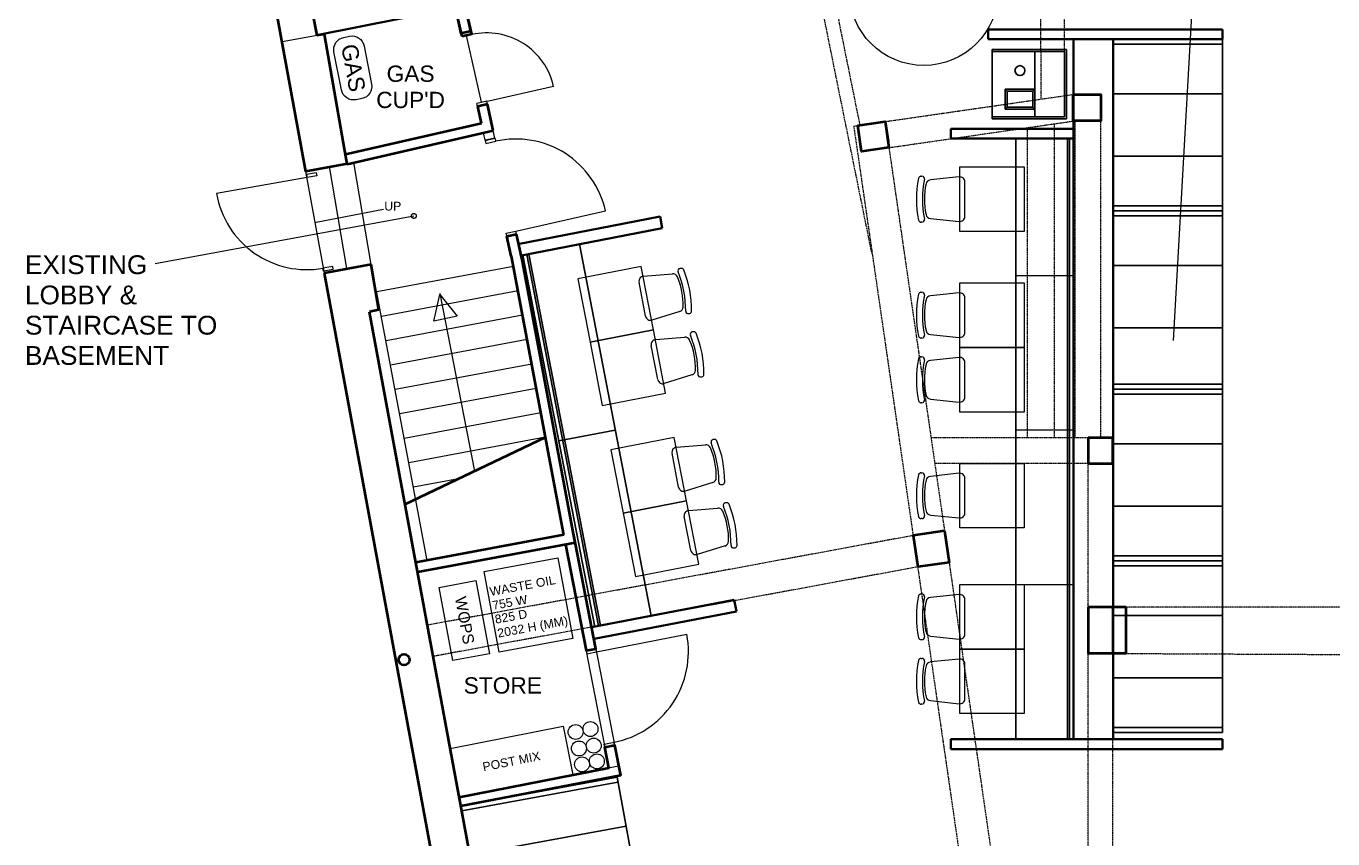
# Model space of a CAD drawing. Header units: millimetres. Extents: x -159872 to 386485, y -250577 to 158966.
# Drawn here: x 143145 to 156308, y 7088 to 15271 of the extents above; entities that cross this region are included whole.
import ezdxf

# ---------------------------------------------------------------- set-up
doc = ezdxf.new("R2010")
doc.units = ezdxf.units.MM
doc.linetypes.add('ACAD_ISO10W100', pattern=[18, 12, -3, 0, -3])
for name, color, linetype, lineweight in [('LDS-ffe-furniture-fixed', 4, 'Continuous', 25), ('LDS-ffe-furniture-loose', 5, 'Continuous', 13), ('LDS-hatch', 253, 'Continuous', 9), ('LDS-notes', 7, 'Continuous', 9), ('LDS-services-catering', 57, 'Continuous', 18), ('LDS-services-drainage', 17, 'Continuous', 18), ('LDS-services-gas', 2, 'Continuous', 18), ('LDS-services-post mix', 30, 'Continuous', 18), ('LDS-services-sanitary', 5, 'Continuous', 13), ('LDS-struct-extg-ceiling beams', 252, 'ACAD_ISO10W100', 9), ('LDS-struct-extg-doors windows', 7, 'Continuous', 9), ('LDS-struct-extg-stairs', 7, 'Continuous', 9), ('LDS-struct-extg-walls', 1, 'Continuous', 40), ('LDS-struct-new-doors windows', 5, 'Continuous', 9), ('LDS-struct-new-walls', 6, 'Continuous', 35), ('LDS-text-1-50', 7, 'Continuous', 9), ('LDS-text-room names', 3, 'Continuous', 18)]:
    doc.layers.add(name, color=color, linetype=linetype, lineweight=lineweight)
doc.styles.add('Arial', font='Arial.ttf')

# ---------------------------------------------------------------- blocks, each defined once
blk = doc.blocks.new('DOOR990R')
at = {"layer": 'LDS-struct-new-doors windows'}
for p, q in [((958, 100), (958, 1026)), ((0, 0), (0, 100)), ((0, 100), (32, 100)), ((0, 0), (32, 0)), ((32, 0), (32, 100)), ((958, 0), (958, 100)), ((990, 100), (958, 100)), ((990, 0), (990, 100)), ((990, 0), (958, 0))]:
    blk.add_line(p, q, dxfattribs=at)
blk.add_arc((957, 100), 926, 89.9381, 180, dxfattribs=at)
blk = doc.blocks.new('DOOR1010L')
at = {"layer": 'LDS-struct-new-doors windows'}
blk.add_blockref('DOOR990R', (20, 0), dxfattribs=at)
blk = doc.blocks.new('Group-230')
at = {"layer": 'LDS-services-catering', "transparency": 33554687, "flags": 128}
blk.add_lwpolyline([(86633, 46077), (87002, 46145), (87138, 45408), (86769, 45340)], close=True, dxfattribs=at)
at = {"layer": 'LDS-services-catering', "color": 7, "transparency": 33554687, "insert": (86902, 45994), "char_height": 113.5, "attachment_point": 1, "rotation": 280.3228, "line_spacing_factor": 0.966313, "style": 'Arial'}
blk.add_mtext('WOPS', dxfattribs=at)
blk = doc.blocks.new('Group-287')
at = {"layer": 'LDS-services-catering', "lineweight": 18, "flags": 128}
blk.add_lwpolyline([(87085, 46237), (87828, 46374), (87978, 45563), (87235, 45426)], close=True, dxfattribs=at)
at = {"layer": 'LDS-services-catering', "color": 7, "transparency": 33554687, "insert": (87134, 46077), "char_height": 88.26, "attachment_point": 1, "rotation": 10.4582, "line_spacing_factor": 0.965511, "style": 'Arial'}
blk.add_mtext('WASTE OIL\\P755 W\\P825 D\\P2032 H (MM)', dxfattribs=at)
blk = doc.blocks.new('Group-290')
at = {"layer": 'LDS-ffe-furniture-loose'}
for p, q in [((91485, 45362), (91495, 45362)), ((91871, 45356), (91580, 45326)), ((91926, 44956), (91926, 45306)), ((91495, 44900), (91485, 44900)), ((91580, 44937), (91871, 44906))]:
    blk.add_line(p, q, dxfattribs=at)
for centre, radius, start, end in [((92500, 45131), 1061, 168.5448, 191.4552), ((91485, 45337), 25.1, 90, 168.5448), ((91495, 45337), 25.1, 348.4312, 90), ((92500, 45131), 1001, 168.4312, 191.5688), ((92241, 45131), 722, 167.586, 192.414), ((91585, 45276), 50.2, 96.009, 167.586), ((91876, 45306), 50.2, 0, 96.009), ((91485, 44926), 25.1, 191.4552, 270), ((91495, 44926), 25.1, 270, 11.5688), ((91585, 44987), 50.2, 192.414, 263.991), ((91876, 44956), 50.2, 263.991, 0)]:
    blk.add_arc(centre, radius, start, end, dxfattribs=at)
blk = doc.blocks.new('Group-291')
at = {"layer": 'LDS-ffe-furniture-loose'}
for p, q in [((91485, 46012), (91495, 46012)), ((91871, 46006), (91580, 45976)), ((91926, 45606), (91926, 45956)), ((91495, 45550), (91485, 45550)), ((91580, 45587), (91871, 45556))]:
    blk.add_line(p, q, dxfattribs=at)
for centre, radius, start, end in [((92500, 45781), 1061, 168.5448, 191.4552), ((91485, 45987), 25.1, 90, 168.5448), ((91495, 45987), 25.1, 348.4312, 90), ((92500, 45781), 1001, 168.4312, 191.5688), ((91585, 45926), 50.2, 96.009, 167.586), ((91876, 45956), 50.2, 0, 96.009), ((92241, 45781), 722, 167.586, 192.414), ((91485, 45576), 25.1, 191.4552, 270), ((91495, 45576), 25.1, 270, 11.5688), ((91585, 45637), 50.2, 192.414, 263.991), ((91876, 45606), 50.2, 263.991, 0)]:
    blk.add_arc(centre, radius, start, end, dxfattribs=at)
blk = doc.blocks.new('Group-292')
at = {"layer": 'LDS-ffe-furniture-loose'}
for p, q in [((91485, 47232), (91495, 47232)), ((91871, 47226), (91580, 47195)), ((91926, 46826), (91926, 47176)), ((91495, 46770), (91485, 46770)), ((91580, 46806), (91871, 46776))]:
    blk.add_line(p, q, dxfattribs=at)
for centre, radius, start, end in [((92500, 47001), 1061, 168.5448, 191.4552), ((91485, 47206), 25.1, 90, 168.5448), ((91495, 47206), 25.1, 348.4312, 90), ((92500, 47001), 1001, 168.4312, 191.5688), ((92241, 47001), 722, 167.586, 192.414), ((91585, 47145), 50.2, 96.009, 167.586), ((91876, 47176), 50.2, 0, 96.009), ((91485, 46795), 25.1, 191.4552, 270), ((91495, 46795), 25.1, 270, 11.5688), ((91585, 46856), 50.2, 192.414, 263.991), ((91876, 46826), 50.2, 263.991, 0)]:
    blk.add_arc(centre, radius, start, end, dxfattribs=at)
blk = doc.blocks.new('Group-293')
at = {"layer": 'LDS-ffe-furniture-loose'}
for p, q in [((91485, 48399), (91495, 48399)), ((91871, 48393), (91580, 48363)), ((91926, 47993), (91926, 48343)), ((91495, 47937), (91485, 47937)), ((91580, 47974), (91871, 47943))]:
    blk.add_line(p, q, dxfattribs=at)
for centre, radius, start, end in [((92500, 48168), 1061, 168.5448, 191.4552), ((91485, 48374), 25.1, 90, 168.5448), ((91495, 48374), 25.1, 348.4312, 90), ((92500, 48168), 1001, 168.4312, 191.5688), ((92241, 48168), 722, 167.586, 192.414), ((91585, 48313), 50.2, 96.009, 167.586), ((91876, 48343), 50.2, 0, 96.009), ((91485, 47962), 25.1, 191.4552, 270), ((91495, 47962), 25.1, 270, 11.5688), ((91585, 48024), 50.2, 192.414, 263.991), ((91876, 47993), 50.2, 263.991, 0)]:
    blk.add_arc(centre, radius, start, end, dxfattribs=at)
blk = doc.blocks.new('Group-294')
at = {"layer": 'LDS-ffe-furniture-loose'}
for p, q in [((91485, 49049), (91495, 49049)), ((91871, 49043), (91580, 49013)), ((91926, 48643), (91926, 48993)), ((91495, 48587), (91485, 48587)), ((91580, 48624), (91871, 48593))]:
    blk.add_line(p, q, dxfattribs=at)
for centre, radius, start, end in [((92500, 48818), 1061, 168.5448, 191.4552), ((91485, 49024), 25.1, 90, 168.5448), ((91495, 49024), 25.1, 348.4312, 90), ((92500, 48818), 1001, 168.4312, 191.5688), ((92241, 48818), 722, 167.586, 192.414), ((91585, 48963), 50.2, 96.009, 167.586), ((91876, 48993), 50.2, 0, 96.009), ((91485, 48612), 25.1, 191.4552, 270), ((91495, 48612), 25.1, 270, 11.5688), ((91585, 48674), 50.2, 192.414, 263.991), ((91876, 48643), 50.2, 263.991, 0)]:
    blk.add_arc(centre, radius, start, end, dxfattribs=at)
blk = doc.blocks.new('Group-295')
at = {"layer": 'LDS-ffe-furniture-loose'}
for p, q in [((91485, 50217), (91495, 50217)), ((91871, 50211), (91580, 50180)), ((91926, 49811), (91926, 50161)), ((91580, 49791), (91871, 49761)), ((91495, 49755), (91485, 49755))]:
    blk.add_line(p, q, dxfattribs=at)
for centre, radius, start, end in [((92500, 49986), 1061, 168.5448, 191.4552), ((91485, 50192), 25.1, 90, 168.5448), ((91495, 50192), 25.1, 348.4312, 90), ((92500, 49986), 1001, 168.4312, 191.5688), ((91585, 50130), 50.2, 96.009, 167.586), ((91876, 50161), 50.2, 0, 96.009), ((92241, 49986), 722, 167.586, 192.414), ((91485, 49780), 25.1, 191.4552, 270), ((91495, 49780), 25.1, 270, 11.5688), ((91585, 49841), 50.2, 192.414, 263.991), ((91876, 49811), 50.2, 263.991, 0)]:
    blk.add_arc(centre, radius, start, end, dxfattribs=at)
blk = doc.blocks.new('Group-301')
at = {"layer": 'LDS-services-post mix'}
for centre in [(88006, 44621), (88156, 44651), (88039, 44455), (88189, 44484), (88071, 44295), (88220, 44325)]:
    blk.add_circle(centre, 75.1, dxfattribs=at)
blk = doc.blocks.new('Group-302')
at = {"layer": 'LDS-services-post mix', "flags": 128}
blk.add_lwpolyline([(86840, 43965), (86743, 44455), (87881, 44680), (87978, 44190)], close=True, dxfattribs=at)
at = {"layer": 'LDS-services-post mix', "color": 7, "transparency": 33554687, "insert": (87062, 44312), "char_height": 88.3, "attachment_point": 1, "rotation": 11.1612, "line_spacing_factor": 0.965511, "style": 'Arial'}
blk.add_mtext('POST MIX', dxfattribs=at)
blk = doc.blocks.new('Group-303')
at = {"layer": 'LDS-ffe-furniture-fixed'}
for p, q in [((86850, 43875), (88424, 44166)), ((86860, 43826), (88433, 44117)), ((88424, 44166), (88732, 42494)), ((86941, 43384), (88515, 43674)), ((87068, 42695), (88642, 42986)), ((87149, 42253), (88723, 42543)), ((87159, 42204), (88732, 42494))]:
    blk.add_line(p, q, dxfattribs=at)
blk = doc.blocks.new('Group-304')
at = {"layer": 'LDS-ffe-furniture-loose'}
for p, q in [((88690, 49210), (88981, 49236)), ((89067, 49289), (89057, 49287)), ((88711, 48807), (88645, 49151)), ((89055, 48854), (88775, 48769)), ((89145, 48834), (89155, 48836))]:
    blk.add_line(p, q, dxfattribs=at)
for centre, radius, start, end in [((88985, 49186), 50.2, 23.3582, 94.9352), ((89062, 49263), 25.1, 100.9442, 202.513), ((88114, 48870), 1001, 359.3753, 22.513), ((89072, 49265), 25.1, 22.3994, 100.9442), ((88114, 48870), 1061, 359.4889, 22.3994), ((88694, 49160), 50.2, 94.9352, 190.9442), ((88368, 48919), 722, 358.5302, 23.3582), ((89040, 48902), 50.2, 286.9532, 358.5302), ((89140, 48859), 25.1, 179.3753, 280.9442), ((89150, 48861), 25.1, 280.9442, 359.4889), ((88760, 48817), 50.2, 190.9442, 286.9532)]:
    blk.add_arc(centre, radius, start, end, dxfattribs=at)
blk = doc.blocks.new('Group-305')
at = {"layer": 'LDS-ffe-furniture-loose'}
for p, q in [((88813, 48572), (89104, 48597)), ((89191, 48651), (89181, 48649)), ((88835, 48169), (88768, 48513)), ((89178, 48216), (88898, 48130)), ((89268, 48196), (89278, 48198))]:
    blk.add_line(p, q, dxfattribs=at)
for centre, radius, start, end in [((88817, 48522), 50.2, 94.9352, 190.9442), ((89109, 48547), 50.2, 23.3582, 94.9352), ((89186, 48625), 25.1, 100.9442, 202.513), ((88238, 48232), 1001, 359.3753, 22.513), ((89196, 48627), 25.1, 22.3994, 100.9442), ((88238, 48232), 1061, 359.4889, 22.3994), ((88492, 48281), 722, 358.5302, 23.3582), ((89164, 48264), 50.2, 286.9532, 358.5302), ((89264, 48221), 25.1, 179.3753, 280.9442), ((89274, 48223), 25.1, 280.9442, 359.4889), ((88884, 48178), 50.2, 190.9442, 286.9532)]:
    blk.add_arc(centre, radius, start, end, dxfattribs=at)
blk = doc.blocks.new('Group-306')
at = {"layer": 'LDS-ffe-furniture-loose'}
for p, q in [((89400, 47568), (89390, 47566)), ((89044, 47085), (88978, 47429)), ((89023, 47489), (89314, 47514)), ((89388, 47132), (89108, 47047)), ((89478, 47112), (89488, 47114))]:
    blk.add_line(p, q, dxfattribs=at)
for centre, radius, start, end in [((89395, 47541), 25.1, 100.9442, 202.513), ((88447, 47148), 1001, 359.3753, 22.513), ((89405, 47543), 25.1, 22.3994, 100.9442), ((88447, 47148), 1061, 359.4889, 22.3994), ((89027, 47439), 50.2, 94.9352, 190.9442), ((89318, 47464), 50.2, 23.3582, 94.9352), ((88701, 47197), 722, 358.5302, 23.3582), ((89373, 47180), 50.2, 286.9532, 358.5302), ((89473, 47137), 25.1, 179.3753, 280.9442), ((89483, 47139), 25.1, 280.9442, 359.4889), ((89093, 47095), 50.2, 190.9442, 286.9532)]:
    blk.add_arc(centre, radius, start, end, dxfattribs=at)
blk = doc.blocks.new('Group-307')
at = {"layer": 'LDS-ffe-furniture-loose'}
for p, q in [((89146, 46850), (89437, 46876)), ((89524, 46929), (89514, 46927)), ((89168, 46447), (89101, 46791)), ((89511, 46494), (89231, 46409)), ((89601, 46474), (89611, 46476))]:
    blk.add_line(p, q, dxfattribs=at)
for centre, radius, start, end in [((89442, 46826), 50.2, 23.3582, 94.9352), ((89518, 46903), 25.1, 100.9442, 202.513), ((88571, 46510), 1001, 359.3753, 22.513), ((89529, 46905), 25.1, 22.3994, 100.9442), ((88571, 46510), 1061, 359.4889, 22.3994), ((89150, 46800), 50.2, 94.9352, 190.9442), ((88825, 46559), 722, 358.5302, 23.3582), ((89497, 46542), 50.2, 286.9532, 358.5302), ((89597, 46499), 25.1, 179.3753, 280.9442), ((89607, 46501), 25.1, 280.9442, 359.4889), ((89217, 46457), 50.2, 190.9442, 286.9532)]:
    blk.add_arc(centre, radius, start, end, dxfattribs=at)
blk = doc.blocks.new('Group-316')
at = {"layer": 'LDS-ffe-furniture-fixed'}
for p, q in [((92202, 50794), (92202, 51494)), ((92202, 51494), (92952, 51494)), ((92202, 50794), (92202, 51494)), ((92202, 51494), (92952, 51494)), ((92202, 51474), (92932, 51474)), ((92202, 51474), (92932, 51474)), ((92632, 50814), (92632, 51474)), ((92632, 51474), (92932, 51474)), ((92932, 51474), (92932, 50814)), ((92932, 51474), (92932, 50814)), ((92932, 51474), (92932, 50814)), ((92952, 51494), (92952, 50794)), ((92952, 51494), (92952, 50794)), ((92332, 50894), (92332, 51094)), ((92332, 51094), (92632, 51094)), ((92352, 51074), (92332, 51094)), ((92332, 50894), (92332, 51094)), ((92332, 51094), (92632, 51094)), ((92352, 51074), (92332, 51094)), ((92352, 50914), (92352, 51074)), ((92352, 51074), (92612, 51074)), ((92352, 50914), (92352, 51074)), ((92352, 51074), (92612, 51074)), ((92612, 51074), (92632, 51094)), ((92612, 51074), (92632, 51094)), ((92612, 51074), (92612, 50914)), ((92612, 51074), (92612, 50914)), ((92632, 51094), (92632, 50894)), ((92632, 51094), (92632, 50894)), ((92932, 50814), (92202, 50814)), ((92932, 50814), (92202, 50814)), ((92332, 50894), (92352, 50914)), ((92332, 50894), (92352, 50914)), ((92632, 50894), (92332, 50894)), ((92632, 50894), (92332, 50894)), ((92612, 50914), (92352, 50914)), ((92612, 50914), (92352, 50914)), ((92612, 50914), (92632, 50894)), ((92612, 50914), (92632, 50894)), ((92932, 50814), (92632, 50814)), ((92952, 50794), (92202, 50794)), ((92952, 50794), (92202, 50794))]:
    blk.add_line(p, q, dxfattribs=at)
blk.add_circle((92482, 51281), 50, dxfattribs=at)

msp = doc.modelspace()

# ---------------------------------------------------------------- linework, layer by layer
at = {"layer": 'LDS-ffe-furniture-fixed'}
for p, q in [((154094.27283, 15138.23166), (155194.27279, 15138.23166)), ((154094.27283, 15138.23166), (155194.27279, 15138.23166)), ((155194.27279, 13410.23166), (155194.27279, 15138.23166)), ((154094.27283, 15088.23166), (155194.27279, 15088.23166)), ((154094.27283, 14588.23166), (155194.27279, 14588.23166)), ((153114.69757, 14138.23166), (153114.69757, 8092.38431)), ((153634.69754, 14138.23166), (153634.69746, 8092.38431)), ((153654.6974, 14138.23166), (153654.69748, 8092.38431)), ((154094.27283, 13960.23166), (155194.27279, 13960.23166)), ((154094.27283, 13460.23166), (155194.27279, 13460.23166)), ((154094.27283, 13410.23166), (155194.27279, 13410.23166)), ((154094.27283, 13360.23166), (155194.27279, 13360.23166)), ((155194.27279, 11615.30799), (155194.27279, 13410.23166)), ((148717.75825, 13074.98823), (149441.15572, 9333.97545)), ((148148.30708, 12964.87379), (148871.70449, 9223.861)), ((148187.57958, 12972.46789), (148910.977, 9231.4551)), ((148207.21573, 12976.26492), (148930.61325, 9235.25215)), ((154094.27283, 12860.23166), (155194.27279, 12860.23166)), ((154094.27283, 12232.23166), (155194.27279, 12232.23166)), ((154094.27283, 11665.30798), (155194.27279, 11665.30798)), ((154094.27283, 11615.30798), (155194.27279, 11615.30798)), ((155194.27279, 11615.30798), (155194.27279, 9887.30798)), ((154094.27283, 11565.30798), (155194.27279, 11565.30798)), ((148510.00579, 11094.3674), (149079.45698, 11204.48184)), ((154094.27283, 11065.30798), (155194.27279, 11065.30798)), ((154094.27283, 10437.30798), (155194.27279, 10437.30798)), ((154094.27283, 9937.30798), (155194.27279, 9937.30798)), ((154094.27283, 9887.30798), (155194.27279, 9887.30798)), ((155194.27279, 9887.30798), (155194.27279, 9787.30798)), ((155194.27279, 8159.30798), (155194.27279, 9887.30798)), ((154094.27283, 9837.30798), (155194.27279, 9837.30798)), ((154094.27283, 9337.30798), (155194.27279, 9337.30798)), ((154094.27283, 8709.30798), (155194.27279, 8709.30798)), ((154094.27283, 8209.30798), (155194.27279, 8209.30798)), ((154094.27283, 8159.30798), (155194.27279, 8159.30798))]:
    msp.add_line(p, q, dxfattribs=at)
at = {"layer": 'LDS-ffe-furniture-fixed', "lineweight": 18}
for p, q in [((153114.69757, 11615.30798), (153114.69757, 14138.23166)), ((153114.69757, 12761.60981), (153694.69741, 12761.60981)), ((153114.69757, 11205.20131), (153694.69743, 11205.20131)), ((153114.69757, 9648.79281), (153694.69741, 9648.79281))]:
    msp.add_line(p, q, dxfattribs=at)
at = {"layer": 'LDS-ffe-furniture-loose', "flags": 128}
for points in [[(152548.65401, 13203.23167), (152548.65402, 13853.23167), (153198.65402, 13853.23166), (153198.65401, 13203.23166)], [(149463.19016, 12212.05025), (149339.786, 12850.22845), (148701.6078, 12726.82429), (148825.01196, 12088.64609)], [(152548.654, 12035.71216), (152548.65401, 12685.71216), (153198.65401, 12685.71215), (153198.654, 12035.71215)], [(149586.59431, 11573.87205), (149463.19016, 12212.05025), (148825.01196, 12088.64609), (148948.41611, 11450.46789)], [(152548.654, 11385.71216), (152548.65401, 12035.71216), (153198.65401, 12035.71215), (153198.654, 11385.71215)], [(149796.14677, 10490.18229), (149672.74262, 11128.36049), (149034.56442, 11004.95633), (149157.96857, 10366.77813)], [(152548.65399, 10218.19265), (152548.654, 10868.19265), (153198.654, 10868.19264), (153198.65399, 10218.19264)], [(149919.55093, 9852.00409), (149796.14677, 10490.18229), (149157.96857, 10366.77813), (149281.37273, 9728.59993)], [(152548.654, 8998.79282), (152548.65401, 9648.79282), (153198.65401, 9648.79281), (153198.654, 8998.79281)], [(152548.65399, 8348.79282), (152548.654, 8998.79282), (153198.654, 8998.79281), (153198.65399, 8348.79281)]]:
    msp.add_lwpolyline(points, close=True, dxfattribs=at)
at = {"layer": 'LDS-hatch', "flags": 128}
for points in [[(148578.02847, 10050.54332), (148676.32076, 10068.93157), (148883.69614, 9002.10375), (148785.53343, 8983.02285), (148578.02847, 10050.54332)], [(147506.60204, 7506.30406), (149111.23433, 7822.90066), (149130.97428, 7724.51832), (147523.49726, 7417.76747), (147506.60204, 7506.30406)]]:
    msp.add_lwpolyline(points, dxfattribs=at)
at = {"layer": 'LDS-notes'}
msp.add_line((144444, 12880), (147050, 13360), dxfattribs=at)
at = {"layer": 'LDS-notes', "linetype": 'Continuous', "lineweight": 9, "flags": 128}
msp.add_lwpolyline([(147025.4593, 13355.22977), (147025.25479, 13356.43967), (147025.1099, 13357.65815), (147025.02497, 13358.88227), (147025.00021, 13360.10908), (147025.03568, 13361.33563), (147025.13129, 13362.55897), (147025.2868, 13363.77613), (147025.50186, 13364.9842), (147025.77593, 13366.18027), (147026.10836, 13367.36144), (147026.49835, 13368.52488), (147026.94495, 13369.66778), (147027.4471, 13370.7874), (147028.00358, 13371.88102), (147028.61305, 13372.94602), (147029.27404, 13373.97984), (147029.98496, 13374.97997), (147030.74411, 13375.94402), (147031.54964, 13376.86966), (147032.39961, 13377.75465), (147033.29199, 13378.59688), (147034.22463, 13379.3943), (147035.19526, 13380.145), (147036.20156, 13380.84717), (147037.2411, 13381.49911), (147038.31138, 13382.09926), (147039.40982, 13382.64618), (147040.53378, 13383.13854), (147041.68053, 13383.57515), (147042.84733, 13383.95497), (147044.03136, 13384.27708), (147045.22977, 13384.5407), (147046.43967, 13384.74521), (147047.65815, 13384.8901), (147048.88227, 13384.97503), (147050.10908, 13384.99979), (147051.33563, 13384.96432), (147052.55897, 13384.86871), (147053.77613, 13384.7132), (147054.9842, 13384.49814), (147056.18027, 13384.22407), (147057.36144, 13383.89164), (147058.52488, 13383.50165), (147059.66778, 13383.05505), (147060.7874, 13382.5529), (147061.88102, 13381.99642), (147062.94602, 13381.38695), (147063.97984, 13380.72596), (147064.97997, 13380.01504), (147065.94402, 13379.25589), (147066.86966, 13378.45036), (147067.75465, 13377.60039), (147068.59688, 13376.70801), (147069.3943, 13375.77537), (147070.145, 13374.80474), (147070.84717, 13373.79844), (147071.49911, 13372.7589), (147072.09926, 13371.68862), (147072.64618, 13370.59018), (147073.13854, 13369.46622), (147073.57515, 13368.31947), (147073.95497, 13367.15267), (147074.27708, 13365.96864), (147074.5407, 13364.77023), (147074.74521, 13363.56033), (147074.8901, 13362.34185), (147074.97503, 13361.11773), (147074.99979, 13359.89092), (147074.96432, 13358.66437), (147074.86871, 13357.44103), (147074.7132, 13356.22387), (147074.49814, 13355.0158), (147074.22407, 13353.81973), (147073.89164, 13352.63856), (147073.50165, 13351.47512), (147073.05505, 13350.33222), (147072.5529, 13349.2126), (147071.99642, 13348.11898), (147071.38695, 13347.05398), (147070.72596, 13346.02016), (147070.01504, 13345.02003), (147069.25589, 13344.05598), (147068.45036, 13343.13034), (147067.60039, 13342.24535), (147066.70801, 13341.40312), (147065.77537, 13340.6057), (147064.80474, 13339.855), (147063.79844, 13339.15283), (147062.7589, 13338.50089), (147061.68862, 13337.90074), (147060.59018, 13337.35382), (147059.46622, 13336.86146), (147058.31947, 13336.42485), (147057.15267, 13336.04503), (147055.96864, 13335.72292), (147054.77023, 13335.4593), (147053.56033, 13335.25479), (147052.34185, 13335.1099), (147051.11773, 13335.02497), (147049.89092, 13335.00021), (147048.66437, 13335.03568), (147047.44103, 13335.13129), (147046.22387, 13335.2868), (147045.0158, 13335.50186), (147043.81973, 13335.77593), (147042.63856, 13336.10836), (147041.47512, 13336.49835), (147040.33222, 13336.94495), (147039.2126, 13337.4471), (147038.11898, 13338.00358), (147037.05398, 13338.61305), (147036.02016, 13339.27404), (147035.02003, 13339.98496), (147034.05598, 13340.74411), (147033.13034, 13341.54964), (147032.24535, 13342.39961), (147031.40312, 13343.29199), (147030.6057, 13344.22463), (147029.855, 13345.19526), (147029.15283, 13346.20156), (147028.50089, 13347.2411), (147027.90074, 13348.31138), (147027.35382, 13349.40982), (147026.86146, 13350.53378), (147026.42485, 13351.68053), (147026.04503, 13352.84733), (147025.72292, 13354.03136), (147025.4593, 13355.22977)], close=True, dxfattribs=at)
at = {"layer": 'LDS-services-drainage'}
msp.add_line((154701.8598, 12107.26586), (155127.49096, 19637.20088), dxfattribs=at)
at = {"layer": 'LDS-services-gas', "flags": 128}
msp.add_lwpolyline([(146245.52613, 15011.12393, -0.4142135624), (146344.03982, 15157.90626), (146402.91086, 15169.49073, -0.4142135624), (146549.69319, 15070.97704), (146624.99227, 14688.31524, -0.4142135624), (146526.47858, 14541.53291), (146467.60753, 14529.94844, -0.4142135624), (146320.8252, 14628.46213)], format="xyb", close=True, dxfattribs=at)
at = {"layer": 'LDS-services-sanitary'}
msp.add_line((148884.38039, 9002.26806), (148884.39212, 9002.20772), dxfattribs=at)
at = {"layer": 'LDS-services-sanitary', "lineweight": 18}
msp.add_circle((152186.71077, 15625.14125), 750, dxfattribs=at)
at = {"layer": 'LDS-struct-extg-ceiling beams'}
for p, q in [((153370.30861, 14531.97293), (153344.0602, 19094.02385)), ((153605.17046, 14565.8509), (153605.17046, 19095.4972)), ((151545.44378, 14273.612), (151153.6342, 16206.627)), ((151665.44027, 12976.85871), (151016.93022, 16176.32015)), ((151480.88852, 14264.43087), (153692.66277, 14583.47135)), ((153971.01603, 11125.02094), (153971.01603, 14532.02117)), ((151480.91533, 14264.24498), (152696.22453, 5892.10761)), ((151769.11995, 14037.90679), (153711.01603, 14318.01831)), ((153228.06521, 14248.35439), (153228.06521, 11125.02094)), ((153500.52373, 14287.65555), (153500.52373, 11125.02094)), ((153711.01603, 11125.02094), (153711.01603, 14318.01831)), ((151826.37516, 14111.95958), (153010.50669, 5954.60193)), ((153842.2382, 11125.02094), (152259.96265, 11125.02094)), ((154092.2382, 6100.10513), (154092.2382, 10974.05329)), ((153842.2382, 10868.19264), (152297.24414, 10868.19264)), ((153842.2382, 6100.10513), (153842.2382, 10868.19264)), ((152079.29785, 10142.05068), (147187.31297, 9239.06185)), ((152125.22981, 9825.63024), (147245.30853, 8924.86817)), ((159825.17046, 9419.05329), (154221.54666, 9419.05329)), ((154221.54666, 8954.05329), (159637.17046, 8929.05329))]:
    msp.add_line(p, q, dxfattribs=at)
at = {"layer": 'LDS-struct-extg-doors windows'}
for p, q in [((146148.77869, 15191.07349), (145722.04192, 15112.30413)), ((147732.0186, 14504.02887), (147581.10383, 15177.32281)), ((147783.74108, 14515.62215), (147686.16225, 14493.75044)), ((147730.8338, 14294.45196), (147686.16225, 14493.75044)), ((147790.74002, 14484.39692), (147693.16119, 14462.52521)), ((147850.28434, 14218.74483), (147783.74108, 14515.62215)), ((147867.36207, 14142.55391), (147850.28434, 14218.74483)), ((147769.61482, 14121.43359), (147752.70551, 14196.87312)), ((147867.36207, 14142.55391), (147769.61482, 14121.43359)), ((146151.74819, 12784.35001), (145963.1513, 13806.08262)), ((146620.4605, 12870.86744), (146151.74819, 12784.35)), ((148055.11263, 12857.14792), (148055.11263, 12857.14792)), ((147183.51343, 9891.39616), (146675.46437, 12607.11452)), ((148597.3908, 9945.48303), (149013.66518, 7803.93699)), ((148695.55352, 9964.56393), (149130.97428, 7724.51832)), ((148889.80104, 8970.69675), (149798.78755, 9147.38583)), ((148785.53244, 8983.02792), (148883.69516, 9002.10882)), ((148785.53244, 8983.02792), (148791.63833, 8951.61585)), ((148791.63833, 8951.61585), (148889.80104, 8970.69675)), ((148883.69516, 9002.10882), (148889.80104, 8970.69675)), ((148968.32746, 8042.62908), (149066.49017, 8061.70998)), ((148974.43334, 8011.21701), (148968.32746, 8042.62908)), ((148974.43334, 8011.21701), (149072.59606, 8030.29791)), ((149072.59606, 8030.29791), (149066.49017, 8061.70998))]:
    msp.add_line(p, q, dxfattribs=at)
msp.add_arc((148889.99185, 8969.71513), 926, 281.000000001, 11.061874503, dxfattribs=at)
at = {"layer": 'LDS-struct-extg-stairs', "linetype": 'Continuous'}
for p, q in [((146373.98345, 12829.04556), (146199.66885, 13856.36761)), ((146620.46049, 12870.86745), (146446.14589, 13898.18949))]:
    msp.add_line(p, q, dxfattribs=at)
at = {"layer": 'LDS-struct-extg-stairs'}
for p, q in [((146048.83814, 13293.2935), (146745.35926, 13428.96152)), ((148053.94788, 12851.94289), (146677.82399, 12594.50145)), ((148099.91965, 12606.20605), (146723.79576, 12348.76461)), ((147250.82833, 12299.16822), (147313.444, 12569.40626)), ((147311.52119, 12578.01786), (147659.73149, 10790.30237)), ((147313.444, 12569.40626), (147485.01761, 12351.66034)), ((148145.89141, 12360.4692), (146769.76753, 12103.02776)), ((147485.01761, 12351.66034), (147250.82833, 12299.16822)), ((148191.86318, 12114.73236), (146815.73929, 11857.29092)), ((148237.83495, 11868.99551), (146861.71106, 11611.55407)), ((148283.80671, 11623.25867), (146907.68283, 11365.81723)), ((148329.77848, 11377.52182), (146953.65459, 11120.08038)), ((148375.75025, 11131.78498), (146999.62636, 10874.34354)), ((147498.24548, 10713.28671), (147045.59813, 10628.6067))]:
    msp.add_line(p, q, dxfattribs=at)
at = {"layer": 'LDS-struct-extg-walls'}
for p, q in [((146076.65975, 15177.76139), (145935.99682, 15892.59525)), ((145963.1513, 13806.08262), (145658.88232, 15454.47427)), ((147528.24853, 15198.26961), (147470.09478, 15457.71779)), ((147535.24747, 15167.04438), (147470.58014, 15455.55242)), ((147625.82736, 15220.14131), (147568.01863, 15478.05021)), ((147632.8263, 15188.91609), (147568.01863, 15478.05021)), ((146148.77869, 15191.07349), (146076.65975, 15177.7614)), ((146378.58062, 13882.7648), (146148.77869, 15191.07349)), ((147625.82736, 15220.14131), (147528.24853, 15198.26961)), ((147632.8263, 15188.91609), (147535.24747, 15167.04438)), ((147790.74002, 14484.39692), (147693.16119, 14462.52521)), ((147850.28434, 14218.74483), (147790.74002, 14484.39692)), ((147730.8338, 14294.45196), (147693.16119, 14462.52521)), ((146361.29247, 13981.18969), (147730.8338, 14294.45196)), ((146378.58062, 13882.7648), (147850.28434, 14218.74483)), ((151797.61042, 14310.11687), (151826.37516, 14111.95958)), ((151797.61042, 14310.11687), (151826.37516, 14111.95958)), ((146383.16418, 13883.61086), (145963.1513, 13806.08262)), ((147986.15114, 13155.37451), (148083.72997, 13177.24622)), ((148151.29241, 12875.82192), (148083.72997, 13177.24622)), ((148031.04995, 12955.06214), (147986.15114, 13155.37451)), ((148559.50774, 10149.53025), (148034.85308, 12954.01198)), ((146620.4605, 12870.86744), (146151.74819, 12784.35)), ((147633.7883, 4755.32735), (146151.74819, 12784.35)), ((146698.17148, 12412.8782), (146620.4605, 12870.86744)), ((148676.19118, 10069.62422), (148149.62522, 12884.32258)), ((146698.17148, 12412.8782), (146604.82226, 12394.73295)), ((147070.794, 9870.30892), (146604.82226, 12394.73295)), ((146962.36717, 10457.71642), (148375.75025, 11131.78498)), ((148559.63732, 10148.8376), (147070.794, 9870.30892)), ((152395.94093, 10188.28089), (152079.26004, 10142.31112)), ((152395.94093, 10188.28089), (152079.26004, 10142.31112)), ((152079.26004, 10142.31112), (152125.22981, 9825.63024)), ((152079.26004, 10142.31112), (152125.22981, 9825.63024)), ((152395.94093, 10188.28089), (152441.91069, 9871.6)), ((152395.94093, 10188.28089), (152441.91069, 9871.6)), ((148676.32076, 10068.93157), (147088.94594, 9771.96989)), ((148035.38013, 4644.61774), (147070.794, 9870.30892)), ((152441.91069, 9871.6), (152125.22981, 9825.63024)), ((152441.91069, 9871.6), (152125.22981, 9825.63024)), ((154221.54666, 9419.05329), (153842.2382, 9419.05329)), ((153842.2382, 9419.05329), (153842.2382, 8954.05329)), ((154092.2382, 9419.05329), (154092.23821, 9419.05329)), ((154092.2382, 9419.05329), (154092.23821, 9419.05329)), ((154221.54666, 9419.05329), (154092.2382, 9419.05329)), ((154092.2382, 9419.05329), (154092.2382, 8954.05329)), ((154092.2382, 9419.05329), (154092.23821, 9419.05329)), ((154092.2382, 9419.05329), (154092.23821, 9419.05329)), ((154221.54666, 9419.05329), (154221.54666, 8954.05329)), ((154221.54666, 9419.05329), (154221.54666, 8954.05329)), ((154221.54666, 8954.05329), (153842.2382, 8954.05329)), ((154092.2382, 8954.05329), (154092.23821, 8954.05329)), ((154092.2382, 8954.05329), (154092.23821, 8954.05329)), ((154221.54666, 8954.05329), (154092.2382, 8954.05329)), ((154092.2382, 8954.05329), (154092.23821, 8954.05329)), ((154092.2382, 8954.05329), (154092.23821, 8954.05329)), ((147436.79587, 7400.74912), (147436.79587, 7400.74912))]:
    msp.add_line(p, q, dxfattribs=at)
at = {"layer": 'LDS-struct-extg-walls', "flags": 128}
for points in [[(153692.66277, 14583.47135), (153971.01603, 14583.47135), (153971.01603, 14318.01831), (153692.66277, 14318.01831)], [(153692.66277, 14583.47135), (153971.01603, 14583.47135), (153971.01603, 14318.01831), (153692.66277, 14318.01831)], [(153692.66277, 14583.47135), (153971.01603, 14583.47135), (153971.01603, 14318.01831), (153692.66277, 14318.01831)], [(151522.1301, 14270.22776), (151797.59621, 14310.21474), (151835.73001, 14047.51505), (151560.26389, 14007.52807)], [(154092.2382, 11125.02094), (153842.2382, 11125.02094), (153842.2382, 10868.19264), (154092.2382, 10868.19264)], [(154092.2382, 11125.02094), (153842.2382, 11125.02094), (153842.2382, 10868.19264), (154092.2382, 10868.19264)]]:
    msp.add_lwpolyline(points, close=True, dxfattribs=at)
for points in [[(148578.02847, 10050.54332), (148785.53244, 8983.02792), (148883.69516, 9002.10882), (148658.64723, 10163.4034)], [(147506.60204, 7506.30406), (149013.44096, 7803.60586), (148973.51835, 8010.47457), (149071.57651, 8030.09334), (149130.97428, 7724.51832), (147523.49726, 7417.76747)]]:
    msp.add_lwpolyline(points, dxfattribs=at)
at = {"layer": 'LDS-struct-extg-walls'}
msp.add_circle((146951.51031, 8891.77958), 55, dxfattribs=at)
at = {"layer": 'LDS-struct-new-doors windows'}
msp.add_line((148457.71001, 14663.49331), (147773.98163, 14510.23972), dxfattribs=at)
msp.add_arc((147784.35781, 14512.8387), 690, 12.374816912, 102.633691264, dxfattribs=at)
at = {"layer": 'LDS-struct-new-walls'}
for p, q in [((145633.12514, 17518.56985), (146076.65975, 15177.76139)), ((147325.2529, 15427.64354), (146072.66242, 15181.16242)), ((155194.27279, 15238.23166), (152834.27279, 15238.23166)), ((152834.27279, 15138.23166), (152834.27279, 15238.23166)), ((152834.27279, 15138.23166), (153605.17046, 15138.23166)), ((155194.27279, 15138.23166), (153605.17046, 15138.23166)), ((153694.69738, 15138.23166), (153694.69748, 8092.38431)), ((154094.27276, 15138.23166), (154094.27285, 8092.38431)), ((155194.27279, 15138.23166), (155194.27279, 15238.23166)), ((152459.69763, 14238.23166), (152459.69763, 14138.23166)), ((153694.69739, 14238.23166), (152459.69763, 14238.23166)), ((153694.6974, 14138.23166), (152459.69763, 14138.23166)), ((148096.4691, 13077.07283), (149529.91552, 13354.25753)), ((149529.91552, 13354.25753), (149552.69783, 13236.44002)), ((148119.2514, 12959.25531), (149552.69783, 13236.44002)), ((148842.64887, 9218.24253), (150276.0953, 9495.42723)), ((150298.8776, 9377.60972), (150276.0953, 9495.42723)), ((148865.43118, 9100.42502), (150298.8776, 9377.60972)), ((155194.27279, 8092.38431), (152459.69763, 8092.38431)), ((152459.69763, 7992.38431), (152459.69763, 8092.38431)), ((155194.27279, 8092.38431), (155194.27279, 7992.38431)), ((155194.27279, 7992.38431), (152459.69763, 7992.38431))]:
    msp.add_line(p, q, dxfattribs=at)

# ---------------------------------------------------------------- block references
at = {"layer": 'LDS-ffe-furniture-fixed', "color": 7}
for name in ['Group-316', 'Group-303']:
    msp.add_blockref(name, (60673.51323, -36457.51522), dxfattribs=at)
at = {"layer": 'LDS-ffe-furniture-loose', "color": 7}
for name in ['Group-295', 'Group-304', 'Group-294', 'Group-305', 'Group-293', 'Group-306', 'Group-292', 'Group-307', 'Group-291', 'Group-290']:
    msp.add_blockref(name, (60673.51323, -36457.51522), dxfattribs=at)
at = {"layer": 'LDS-services-catering', "color": 7, "transparency": 33554687}
for name in ['Group-287', 'Group-230']:
    msp.add_blockref(name, (60673.51323, -36457.51522), dxfattribs=at)
at = {"layer": 'LDS-services-post mix', "color": 7, "transparency": 33554687}
for name in ['Group-302', 'Group-301']:
    msp.add_blockref(name, (60673.51323, -36457.51522), dxfattribs=at)
at = {"layer": 'LDS-struct-extg-doors windows', "rotation": 100.000000000611}
msp.add_blockref('DOOR1010L', (146242.29287, 12800.20791), dxfattribs=at)
at = {"layer": 'LDS-struct-new-doors windows', "rotation": 282.6335195565829}
msp.add_blockref('DOOR1010L', (147765.41537, 14140.16937), dxfattribs=at)

# ---------------------------------------------------------------- texts
at = {"layer": 'LDS-services-gas', "insert": (146521.87057, 14865.68423), "char_height": 163.917643, "attachment_point": 2, "rotation": 280.443823475, "line_spacing_factor": 0.967178, "style": 'Arial'}
msp.add_mtext('GAS', dxfattribs=at)
at = {"layer": 'LDS-text-1-50', "insert": (146752.56006, 13502.69662), "char_height": 88.263346, "width": 218.0086695, "attachment_point": 1, "line_spacing_factor": 2.843808, "style": 'Arial'}
msp.add_mtext('UP', dxfattribs=at)
at = {"layer": 'LDS-text-room names', "style": 'Arial'}
for s, insert, char_height, width, attachment_point, line_spacing_factor in [("GAS \\PCUP'D", (147017.19627, 14874.25198), 163.917643, 1238.3691713, 2, 0.967178), ('EXISTING LOBBY & STAIRCASE TO BASEMENT', (143132.65753, 12963.5913), 189.1357422, 2061.4451092, 1, 0.966313), ('STORE', (147946.36158, 8714.50184), 163.917643, 1027.5304837, 2, 0.967178)]:
    msp.add_mtext(s, dxfattribs=dict(at, insert=insert, char_height=char_height, width=width, attachment_point=attachment_point, line_spacing_factor=line_spacing_factor))

doc.saveas('drawing.dxf')
